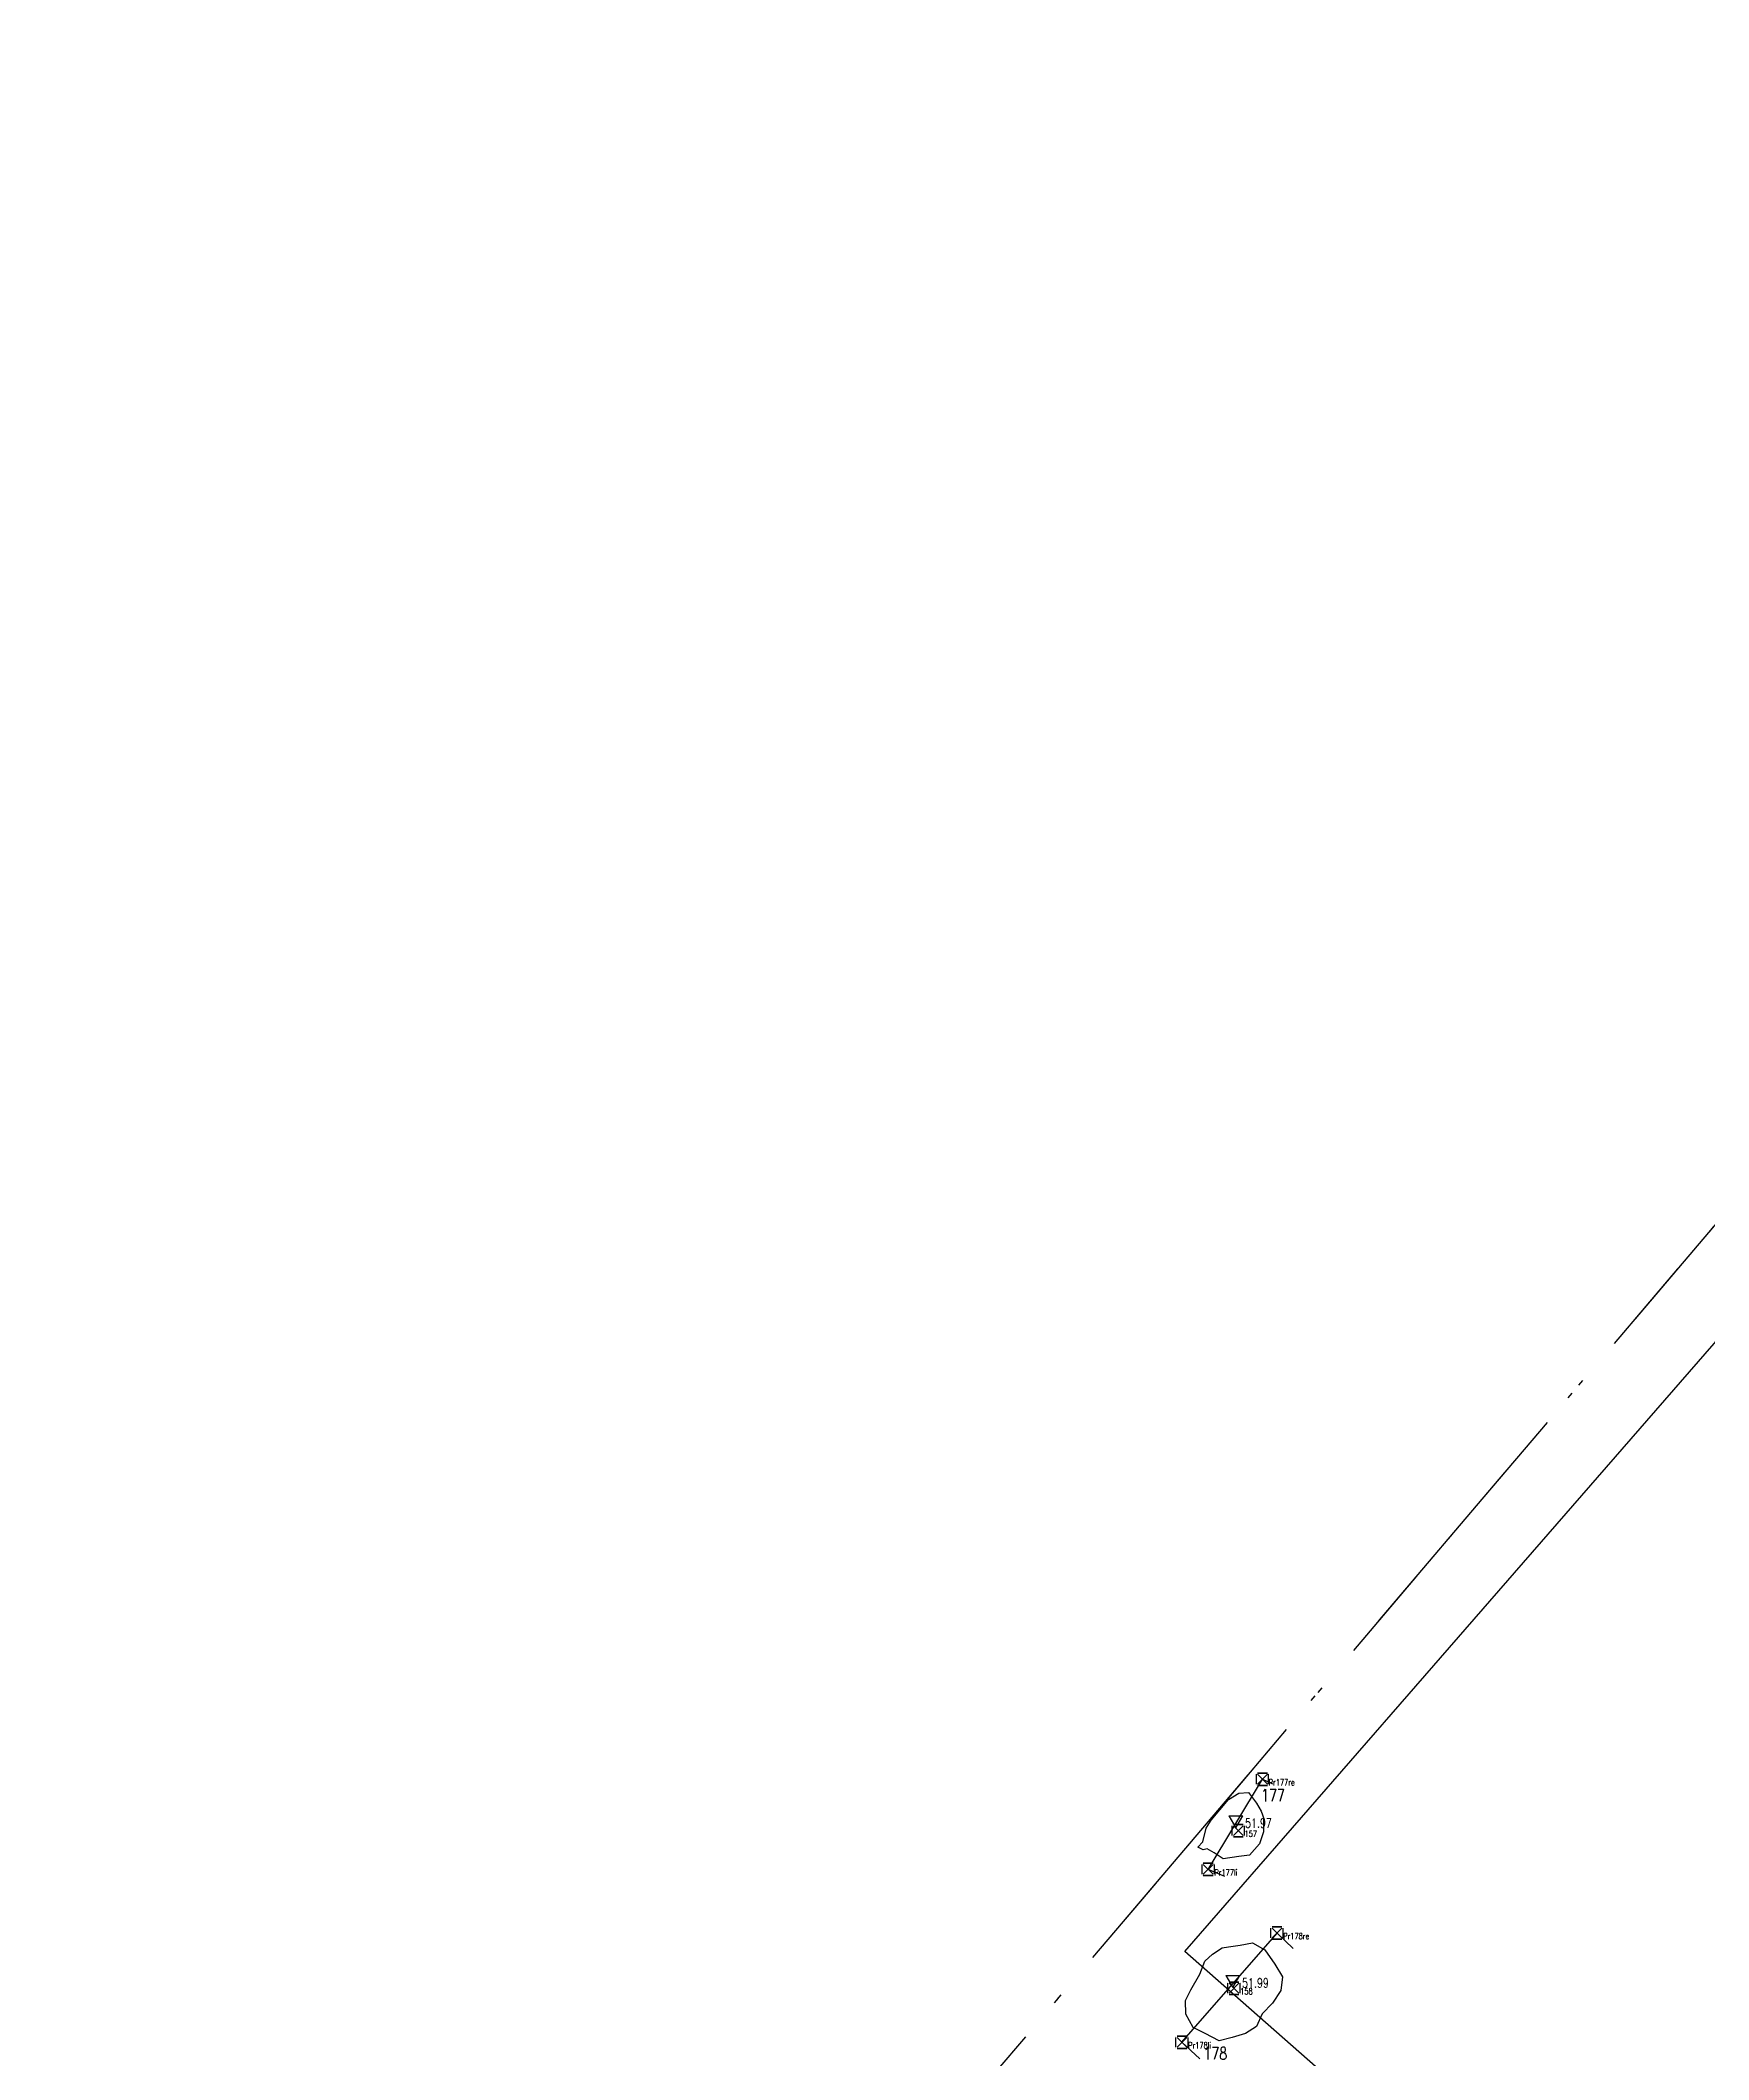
# Model space of a CAD drawing. Header units: metres. Extents: x 4462689 to 4462813, y 5793999 to 5794154.
# Drawn here: x 4462711.41 to 4462738.53, y 5794121.47 to 5794154.29 of the extents above; entities that cross this region are included whole.
import ezdxf

# ---------------------------------------------------------------- set-up
doc = ezdxf.new("R2010")
doc.units = ezdxf.units.M
doc.linetypes.add('STRICHPUNKT', pattern=[25.399999999999995, 12.7, -6.349999999999999, 0, -6.349999999999999])
doc.linetypes.add('STRICHPUNKTX2', pattern=[50.8, 25.4, -12.7, 0, -12.7])
for name, color, linetype in [('Befunde', 7, 'Continuous'), ('Flächengrenzen', 1, 'Continuous'), ('Gebäudehallen Ebel', 150, 'Continuous'), ('Grabungsgrenze', 102, 'STRICHPUNKTX2'), ('HÖHEN', 7, 'Continuous'), ('Koordinaten Befundmitte', 4, 'Continuous'), ('Profile', 5, 'Continuous'), ('Profile Passpunkte', 5, 'Continuous')]:
    doc.layers.add(name, color=color, linetype=linetype)
doc.layers.get('0').off()
doc.styles.add('ROMANS', font='ROMANS.shx', dxfattribs={"width": 0.75})

# ---------------------------------------------------------------- blocks, each defined once
blk = doc.blocks.new('HP_FERTIG_OBERKANTE')
for p, q in [((-0.075, 0.1299038105676658), (0.075, 0.1299038105676658)), ((-0.075, 0.1299038105676658), (0, 0)), ((0, 0), (0.075, 0.1299038105676658))]:
    blk.add_line(p, q)
at = {"style": 'ROMANS', "width": 0.75}
blk.add_attdef('HÖHE', (0.1, 0), '', height=0.1, dxfattribs=at)
blk = doc.blocks.new('CONTROL')
for p, q in [((-0.1, 0.1, 0.1), (-0.1, 0.1, -0.1)), ((-0.1, -0.08, -0.1), (-0.1, 0.08, -0.1)), ((-0.1, -0.08, 0.1), (-0.1, 0.08, 0.1)), ((0.08, 0.1, 0.1), (-0.08, 0.1, 0.1)), ((-0.08, 0.1, -0.1), (0.08, 0.1, -0.1)), ((0.08, -0.08, 0.08), (-0.08, 0.08, -0.08)), ((-0.08, -0.08, -0.08), (0.08, 0.08, 0.08)), ((-0.08, 0.08, 0.08), (0.08, -0.08, -0.08)), ((0.08, 0.08, -0.08), (-0.08, -0.08, 0.08)), ((0.1, 0.1, -0.1), (0.1, 0.1, 0.1)), ((0.1, -0.08, -0.1), (0.1, 0.08, -0.1)), ((0.1, -0.08, 0.1), (0.1, 0.08, 0.1)), ((-0.1, -0.1, 0.1), (-0.1, -0.1, -0.1)), ((0.08, -0.1, 0.1), (-0.08, -0.1, 0.1)), ((-0.08, -0.1, -0.1), (0.08, -0.1, -0.1)), ((0.1, -0.1, -0.1), (0.1, -0.1, 0.1))]:
    blk.add_line(p, q)
at = {"style": 'ROMANS', "width": 0.75}
blk.add_attdef('NUMMER', (0.1, -0.1), '', height=0.1, dxfattribs=at)

msp = doc.modelspace()

# ---------------------------------------------------------------- linework, layer by layer
at = {"layer": 'Befunde'}
for points in [[(4462731.307973014, 5794125.371765286, 51.91904729101562), (4462731.302973014, 5794125.373765287, 51.92504729101562), (4462731.298973014, 5794125.388765287, 51.92204729101562), (4462731.295973013, 5794125.174765285, 51.92604729101562), (4462731.229973014, 5794124.977765286, 51.93204729101562), (4462731.070973014, 5794124.794765287, 51.94904729101562), (4462730.894973013, 5794124.770765286, 51.96804729101563), (4462730.639973013, 5794124.732765287, 51.96304729101562), (4462730.495973014, 5794124.829765286, 51.94104729101562), (4462730.378973013, 5794124.895765285, 51.93104729101562), (4462730.315973015, 5794124.881765286, 51.93604729101561), (4462730.230973014, 5794124.924765286, 51.93804729101563), (4462730.307973014, 5794125.010765286, 51.93704729101562), (4462730.366973014, 5794125.230765286, 51.92404729101562), (4462730.446973013, 5794125.361765288, 51.92304729101563), (4462730.585973014, 5794125.531765287, 51.91504729101563), (4462730.729973015, 5794125.696765287, 51.91904729101562), (4462730.897973014, 5794125.801765286, 51.92704729101563), (4462731.054973014, 5794125.810765287, 51.92004729101562), (4462731.183973013, 5794125.639765286, 51.93304729101562), (4462731.257973015, 5794125.510765286, 51.93404729101562)], [(4462730.726973013, 5794123.302765286, 51.97704729101563), (4462730.917973014, 5794123.333765287, 51.96504729101562), (4462731.116973014, 5794123.371765286, 51.96404729101562), (4462731.317973013, 5794123.253765287, 51.96404729101562), (4462731.481973014, 5794123.024765285, 51.95904729101562), (4462731.602973014, 5794122.814765286, 51.96104729101562), (4462731.580973014, 5794122.596765285, 51.96304729101562), (4462731.444973014, 5794122.386765287, 51.96604729101562), (4462731.276973014, 5794122.217765286, 51.96004729101563), (4462731.180973014, 5794122.010765286, 51.95504729101562), (4462731.001973014, 5794121.893765286, 51.93004729101563), (4462730.787973013, 5794121.832765287, 51.93904729101562), (4462730.575973014, 5794121.778765287, 51.95904729101562), (4462730.347973014, 5794121.893765286, 51.95704729101563), (4462730.153973014, 5794121.993765287, 51.96304729101562), (4462730.033973014, 5794122.211765286, 51.95604729101562), (4462730.029973014, 5794122.429765287, 51.95704729101563), (4462730.113973014, 5794122.607765287, 51.97604729101562), (4462730.261973014, 5794122.862765288, 51.97304729101563), (4462730.342973014, 5794123.072765287, 51.97404729101562), (4462730.468973013, 5794123.182765287, 51.97004729101562), (4462730.623973014, 5794123.290765286, 51.97404729101562)]]:
    msp.add_polyline3d(points, close=True, dxfattribs=at)
at = {"layer": 'Flächengrenzen', "linetype": 'STRICHPUNKT', "ltscale": 0.125, "elevation": 52.20604729101562}
msp.add_lwpolyline([(4462726.946180135, 5794121.278952046), (4462753.060954274, 5794099.048217193), (4462781.134292995, 5794132.022746238), (4462754.987396325, 5794154.293146725)], close=True, dxfattribs=at)
at = {"layer": 'Gebäudehallen Ebel'}
msp.add_polyline3d([(4462765.823438721, 5794072.305758204, 52.7632), (4462750.898061073, 5794085.371595781, 52.7054), (4462751.226592117, 5794085.714359392, 52.7291), (4462755.593608687, 5794087.264263672, 52.6731), (4462759.793537515, 5794092.019218993, 52.7299), (4462760.510450657, 5794096.395268486, 52.693), (4462730.019999318, 5794123.229877645, 52.6778), (4462756.234361377, 5794153.339187876, 52.6806)], dxfattribs=at)
msp.add_polyline3d([(4462765.823438721, 5794072.305758204, 52.7632), (4462750.898061073, 5794085.371595781, 52.7054), (4462751.226592117, 5794085.714359392, 52.7291), (4462755.593608687, 5794087.264263672, 52.6731), (4462759.793537515, 5794092.019218993, 52.7299), (4462760.510450657, 5794096.395268486, 52.693), (4462730.019999318, 5794123.229877645, 52.6778), (4462756.234361377, 5794153.339187876, 52.6806)], dxfattribs=at)
at = {"layer": 'Grabungsgrenze', "linetype": 'STRICHPUNKT', "ltscale": 0.25, "extrusion": (0.0052257869319254, 0.0159285599688569, 0.9998594761906598), "elevation": 115666.1395318162}
msp.add_lwpolyline([(-2434247.530232922, -6895606.078540501), (-2434207.542706097, -6895624.437306608), (-2434196.756586842, -6895628.77354196), (-2434187.945192682, -6895632.45740903), (-2434175.751821678, -6895637.447434158), (-2434172.079705773, -6895628.439071706), (-2434166.657151827, -6895615.136569126), (-2434159.389753434, -6895597.308332334), (-2434155.444996382, -6895587.631916328), (-2434151.631965572, -6895571.174017353), (-2434179.972000374, -6895559.445580714), (-2434181.868468463, -6895569.509578764), (-2434184.04907192, -6895577.443742825), (-2434188.05734057, -6895576.564276198), (-2434189.664223279, -6895576.211327697), (-2434193.874879119, -6895574.381561053), (-2434192.187789483, -6895570.530456458), (-2434199.926229467, -6895566.270976847), (-2434209.621348705, -6895562.616431964), (-2434212.853055117, -6895561.398250338), (-2434223.517012135, -6895553.698790537), (-2434226.672809318, -6895556.895610893), (-2434233.542612047, -6895574.268094346), (-2434238.603793207, -6895585.91481626)], close=True, dxfattribs=at)
at = {"layer": 'Profile'}
for points in [[(4462730.669681532, 5794124.448365935, 52.72404729101562), (4462730.397710047, 5794124.563538083, 51.96204729101562), (4462731.280451248, 5794126.02890069, 51.96204729101562), (4462731.441385052, 5794125.952077354, -0.0079527089843765)], [(4462730.259962115, 5794121.484070701, -0.0079527089843765), (4462729.971424967, 5794121.75258424, 51.98204729101562), (4462731.516856646, 5794123.528956532, 51.98204729101562), (4462731.777861595, 5794123.27646813, -0.0079527089843765)]]:
    msp.add_polyline3d(points, dxfattribs=at)

# ---------------------------------------------------------------- block references
at = {"layer": 'HÖHEN', "xscale": 1.5, "yscale": 1.5, "zscale": 1.5}
for p, values in [((4462730.847973015, 5794125.240765287, 51.96004729101563), {'HÖHE': '51.97'}), ((4462730.798973013, 5794122.642765286, 51.98704729101562), {'HÖHE': '51.99'})]:
    msp.add_blockref('HP_FERTIG_OBERKANTE', p, dxfattribs=at).add_auto_attribs(values)
at = {"layer": 'Koordinaten Befundmitte', "color": 210}
for p, values in [((4462730.887811018, 5794125.192726711, 51.968), {'NUMMER': '157'}), ((4462730.817630577, 5794122.631412309, 51.99), {'NUMMER': '158'})]:
    msp.add_blockref('CONTROL', p, dxfattribs=at).add_auto_attribs(values)
at = {"layer": 'Profile Passpunkte', "color": 1}
for p, values in [((4462731.280451248, 5794126.02890069, 51.96204729101562), {'NUMMER': 'Pr177re'}), ((4462730.397710047, 5794124.563538083, 51.96204729101562), {'NUMMER': 'Pr177li'}), ((4462731.516856646, 5794123.528956532, 51.98204729101562), {'NUMMER': 'Pr178re'}), ((4462729.971424967, 5794121.75258424, 51.98204729101562), {'NUMMER': 'Pr178li'})]:
    msp.add_blockref('CONTROL', p, dxfattribs=at).add_auto_attribs(values)

# ---------------------------------------------------------------- texts
at = {"layer": 'Profile', "style": 'ROMANS', "width": 0.75}
for s, p in [('177', (4462731.257655534, 5794125.667315484, -0.0079527089843765)), ('178', (4462730.32072437, 5794121.471982403, -0.0079527089843765))]:
    msp.add_text(s, height=0.2, dxfattribs=at).set_placement(p)

doc.saveas('drawing.dxf')
